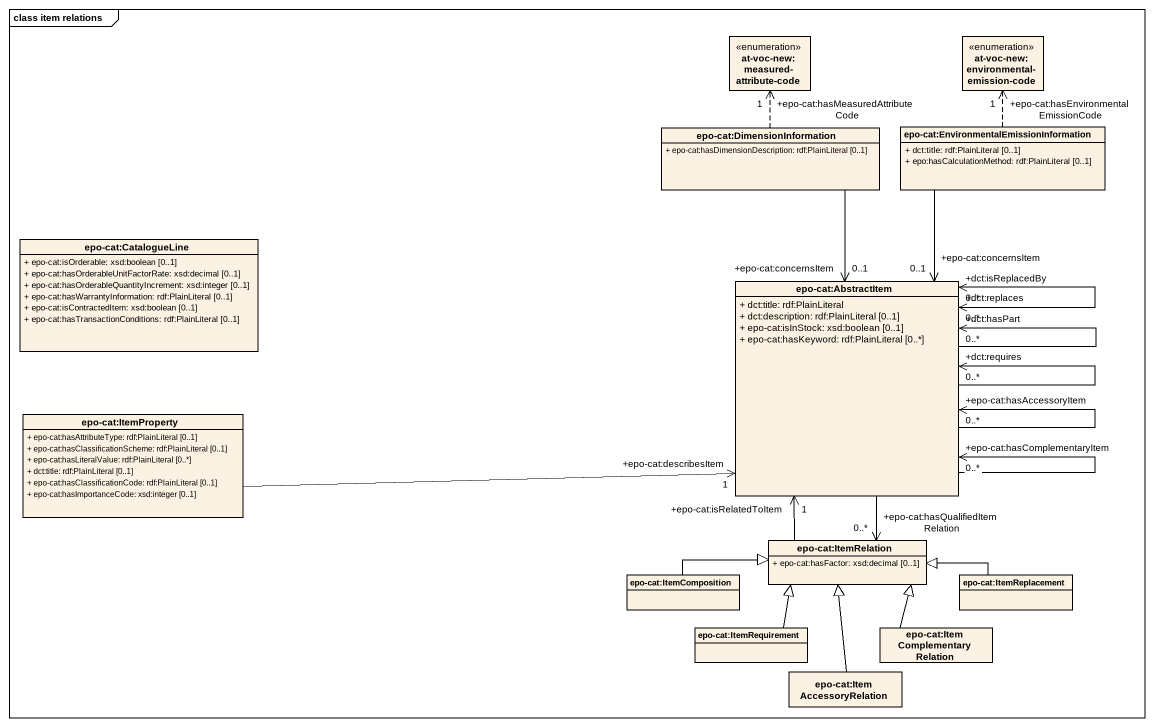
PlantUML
@startuml
mainframe class item relations
hide circle
hide empty members
skinparam classAttributeIconSize 0
enum "at-voc-new:measured-attribute-code" as at_voc_new_measured
enum "at-voc-new:environmental-emission-code" as at_voc_new_environmental
class "epo-cat:DimensionInformation" as epo_cat_DimensionInformation {
  + epo-cat:hasDimensionDescription: rdf:PlainLiteral [0..1]
}
class "epo-cat:EnvironmentalEmissionInformation" as epo_cat_EnvironmentalEmissio {
  + dct:title: rdf:PlainLiteral [0..1]
  + epo:hasCalculationMethod: rdf:PlainLiteral [0..1]
}
class "epo-cat:CatalogueLine" as epo_cat_CatalogueLine {
  + epo-cat:isOrderable: xsd:boolean [0..1]
  + epo-cat:hasOrderableUnitFactorRate: xsd:decimal [0..1]
  + epo-cat:hasOrderableQuantityIncrement: xsd:integer [0..1]
  + epo-cat:hasWarrantyInformation: rdf:PlainLiteral [0..1]
  + epo-cat:isContractedItem: xsd:boolean [0..1]
  + epo-cat:hasTransactionConditions: rdf:PlainLiteral [0..1]
}
class "epo-cat:AbstractItem" as epo_cat_AbstractItem {
  + dct:title: rdf:PlainLiteral
  + dct:description: rdf:PlainLiteral [0..1]
  + epo-cat:isInStock: xsd:boolean [0..1]
  + epo-cat:hasKeyword: rdf:PlainLiteral [0..*]
}
class "epo-cat:ItemProperty" as epo_cat_ItemProperty {
  + epo-cat:hasAttributeType: rdf:PlainLiteral [0..1]
  + epo-cat:hasClassificationScheme: rdf:PlainLiteral [0..1]
  + epo-cat:hasLiteralValue: rdf:PlainLiteral [0..*]
  + dct:title: rdf:PlainLiteral [0..1]
  + epo-cat:hasClassificationCode: rdf:PlainLiteral [0..1]
  + epo-cat:hasImportanceCode: xsd:integer [0..1]
}
class "epo-cat:ItemComposition" as epo_cat_ItemComposition
class "epo-cat:ItemRelation" as epo_cat_ItemRelation {
  + epo-cat:hasFactor: xsd:decimal [0..1]
}
class "epo-cat:ItemReplacement" as epo_cat_ItemReplacement
class "epo-cat:ItemRequirement" as epo_cat_ItemRequirement
class "epo-cat:ItemComplementaryRelation" as epo_cat_ItemComplementaryRel
class "epo-cat:ItemAccessoryRelation" as epo_cat_ItemAccessoryRelatio
epo_cat_DimensionInformation .up.> "+epo-cat:hasMeasuredAttributeCode\n1" at_voc_new_measured
epo_cat_DimensionInformation --> "+epo-cat:concernsItem\n0..1" epo_cat_AbstractItem
epo_cat_EnvironmentalEmissio .up.> "+epo-cat:hasEnvironmentalEmissionCode\n1" at_voc_new_environmental
epo_cat_EnvironmentalEmissio --> "+epo-cat:concernsItem\n0..1" epo_cat_AbstractItem
epo_cat_AbstractItem --> "+dct:requires\n0..*" epo_cat_AbstractItem
epo_cat_AbstractItem --> "+dct:hasPart\n0..*" epo_cat_AbstractItem
epo_cat_AbstractItem --> "+epo-cat:hasAccessoryItem\n0..*" epo_cat_AbstractItem
epo_cat_AbstractItem --> "+epo-cat:hasComplementaryItem\n0..*" epo_cat_AbstractItem
epo_cat_AbstractItem "+dct:replaces\n0..*" <--> "+dct:isReplacedBy\n0..*" epo_cat_AbstractItem
epo_cat_AbstractItem --> "+epo-cat:hasQualifiedItemRelation\n0..*" epo_cat_ItemRelation
epo_cat_ItemProperty -right-> "+epo-cat:describesItem\n1" epo_cat_AbstractItem
epo_cat_ItemComposition -right-|> epo_cat_ItemRelation
epo_cat_ItemRelation -up-> "+epo-cat:isRelatedToItem\n1" epo_cat_AbstractItem
epo_cat_ItemReplacement -left-|> epo_cat_ItemRelation
epo_cat_ItemRequirement -up-|> epo_cat_ItemRelation
epo_cat_ItemComplementaryRel -up-|> epo_cat_ItemRelation
epo_cat_ItemAccessoryRelatio -up-|> epo_cat_ItemRelation
@enduml
